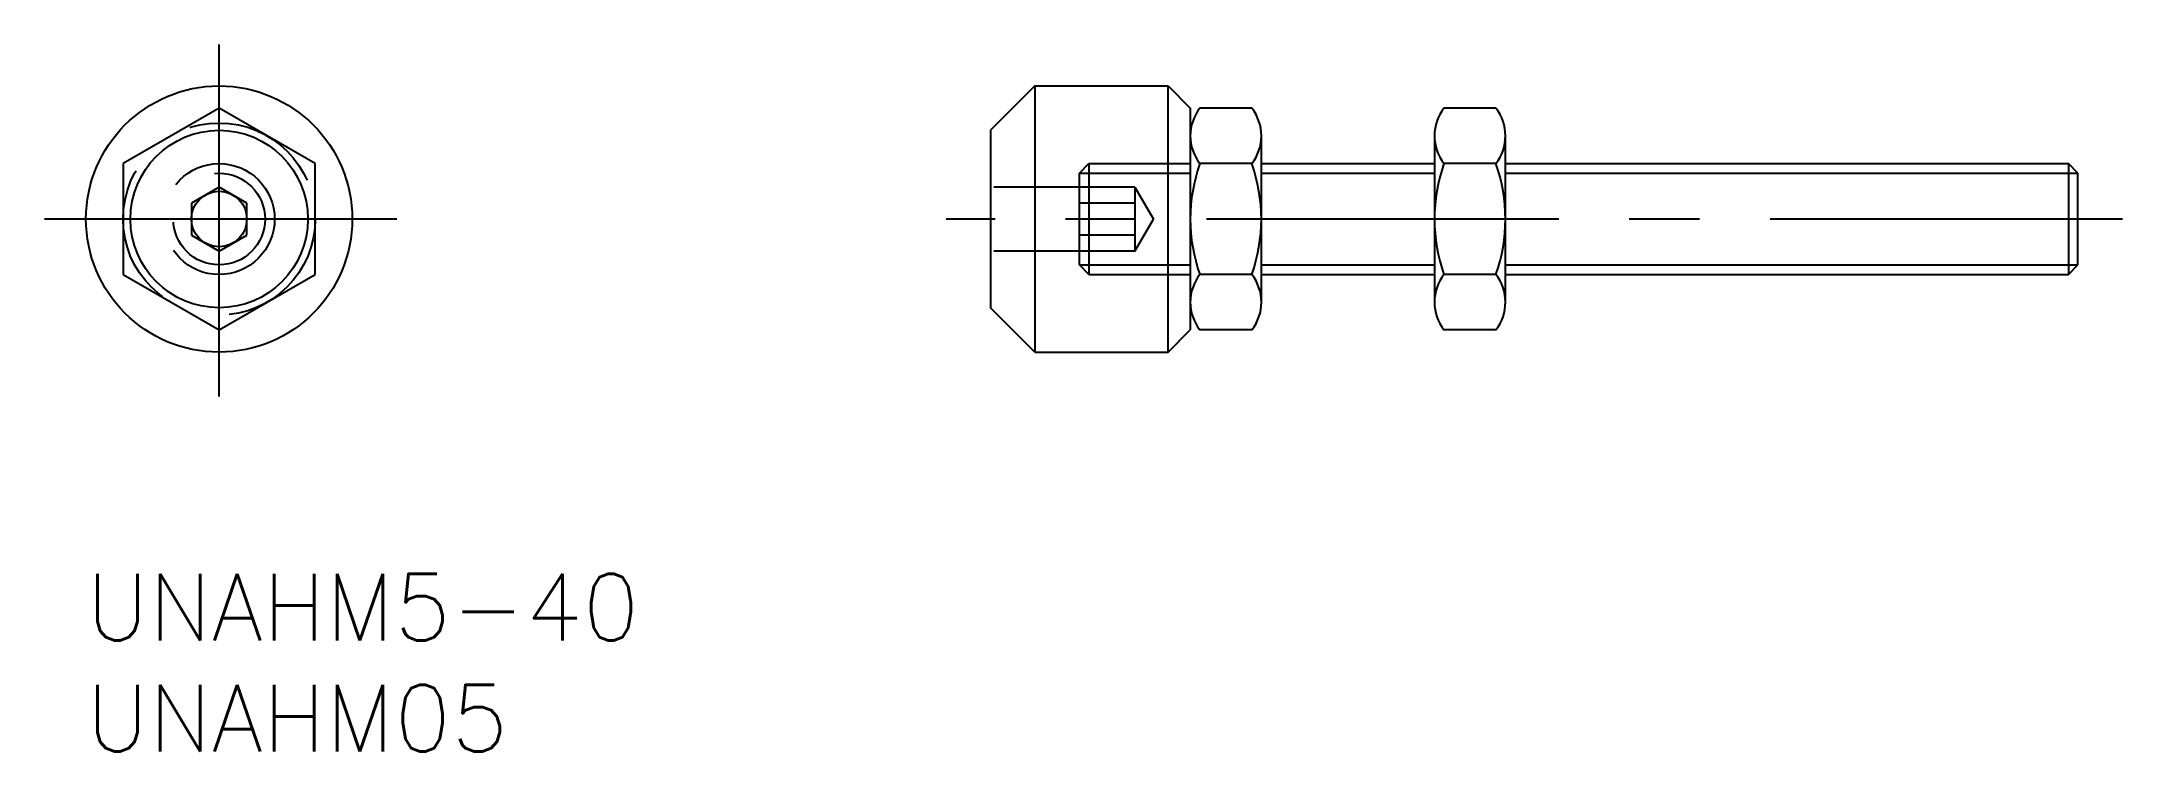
# Model space of a CAD drawing. Extents: x -2 to 91.8, y -8 to 24.
import ezdxf

# ---------------------------------------------------------------- set-up
doc = ezdxf.new("R2010")
doc.units = 0
doc.header["$LTSCALE"] = 0.5
doc.linetypes.add('CENTER', pattern=[50.8, 31.75, -6.35, 6.35, -6.35])
doc.linetypes.add('DASHED', pattern=[19.05, 12.7, -6.35])
for name, color, linetype in [('MSM_CENTER', 1, 'CENTER'), ('MSM_CONTINUOUS', 7, 'CONTINUOUS'), ('MSM_DASHED', 4, 'DASHED'), ('MSM_NARROW', 5, 'CONTINUOUS'), ('MSM_PART_NUMBER', 7, 'CONTINUOUS')]:
    doc.layers.add(name, color=color, linetype=linetype)
doc.styles.get("Standard").update_dxf_attribs({"font": 'txt.shx', "height": 3, "bigfont": 'bigfont.shx'})

# ---------------------------------------------------------------- blocks, each defined once
blk = doc.blocks.new('*U3')
at = {"layer": 'MSM_PART_NUMBER'}
blk.add_text('UNAHM5-40', height=3, dxfattribs=at).set_placement((0, -3))
blk = doc.blocks.new('*U4')
at = {"layer": 'MSM_PART_NUMBER'}
blk.add_text('UNAHM05', height=3, dxfattribs=at).set_placement((0, -8))

msp = doc.modelspace()

# ---------------------------------------------------------------- linework, layer by layer
at = {"layer": 'MSM_CENTER'}
for p, q in [((6, 8), (6, 24)), ((14, 16), (-2, 16)), ((91.763, 16), (38.763, 16))]:
    msp.add_line(p, q, dxfattribs=at)
at = {"layer": 'MSM_CONTINUOUS'}
for p, q in [((42.763, 22), (40.763, 20)), ((42.763, 22), (42.763, 10)), ((42.763, 22), (48.763, 22)), ((48.763, 10), (48.763, 22)), ((48.763, 22), (49.763, 21)), ((49.763, 21), (49.763, 11)), ((52.535, 21), (50.192, 21)), ((63.535, 21), (61.192, 21)), ((40.763, 20), (40.763, 12)), ((52.963, 12.25), (52.963, 19.75)), ((60.763, 19.75), (60.763, 12.25)), ((63.963, 12.25), (63.963, 19.75)), ((52.535, 18.5), (50.192, 18.5)), ((52.963, 18.5), (60.763, 18.5)), ((63.535, 18.5), (61.192, 18.5)), ((63.963, 18.5), (89.33, 18.5)), ((89.763, 18.067), (89.33, 18.5)), ((89.33, 18.5), (89.33, 13.5)), ((89.763, 13.933), (89.763, 18.067)), ((6, 17.443), (4.75, 16.722)), ((7.25, 16.722), (6, 17.443)), ((4.75, 16.722), (4.75, 15.278)), ((7.25, 15.278), (7.25, 16.722)), ((4.75, 15.278), (6, 14.557)), ((6, 14.557), (7.25, 15.278)), ((52.535, 13.5), (50.192, 13.5)), ((52.963, 13.5), (60.763, 13.5)), ((63.535, 13.5), (61.192, 13.5)), ((63.963, 13.5), (89.33, 13.5)), ((89.33, 13.5), (89.763, 13.933)), ((42.763, 10), (40.763, 12)), ((48.763, 10), (49.763, 11)), ((52.535, 11), (50.192, 11)), ((63.535, 11), (61.192, 11)), ((42.763, 10), (48.763, 10))]:
    msp.add_line(p, q, dxfattribs=at)
for radius in [6, 4, 1.25]:
    msp.add_circle((6, 16), radius, dxfattribs=at)
for centre, radius, start, end in [((51.799, 19.75), 2.036, 142.12112, 217.87888), ((50.928, 19.75), 2.036, 322.12112, 37.87888), ((62.799, 19.75), 2.036, 142.12112, 217.87888), ((61.928, 19.75), 2.036, 322.12112, 37.87888), ((57.263, 16), 7.5, 160.52878, 199.47122), ((45.463, 16), 7.5, 340.52878, 19.47122), ((68.263, 16), 7.5, 160.52878, 199.47122), ((56.463, 16), 7.5, 340.52878, 19.47122), ((51.799, 12.25), 2.036, 142.12112, 217.87888), ((50.928, 12.25), 2.036, 322.12112, 37.87888), ((62.799, 12.25), 2.036, 142.12112, 217.87888), ((61.928, 12.25), 2.036, 322.12112, 37.87888)]:
    msp.add_arc(centre, radius, start, end, dxfattribs=at)
at = {"layer": 'MSM_DASHED'}
for p, q in [((6, 21), (1.67, 18.5)), ((10.33, 18.5), (6, 21)), ((1.67, 18.5), (1.67, 13.5)), ((10.33, 13.5), (10.33, 18.5)), ((44.763, 18.067), (45.196, 18.5)), ((44.763, 18.067), (49.763, 18.067)), ((44.763, 13.933), (44.763, 18.067)), ((45.196, 18.5), (49.763, 18.5)), ((45.196, 18.5), (45.196, 13.5)), ((47.263, 17.443), (40.763, 17.443)), ((47.263, 17.443), (47.263, 14.557)), ((47.263, 17.443), (48.097, 16)), ((47.263, 16.722), (44.763, 16.722)), ((47.263, 14.557), (48.097, 16)), ((47.263, 15.278), (44.763, 15.278)), ((47.263, 14.557), (40.763, 14.557)), ((1.67, 13.5), (6, 11)), ((6, 11), (10.33, 13.5)), ((44.763, 13.933), (49.763, 13.933)), ((45.196, 13.5), (44.763, 13.933)), ((45.196, 13.5), (49.763, 13.5))]:
    msp.add_line(p, q, dxfattribs=at)
for radius in [4.33, 2.5, 2.067]:
    msp.add_circle((6, 16), radius, dxfattribs=at)
at = {"layer": 'MSM_NARROW'}
for p, q in [((52.963, 18.067), (60.763, 18.067)), ((63.963, 18.067), (89.763, 18.067)), ((52.963, 13.933), (60.763, 13.933)), ((63.963, 13.933), (89.763, 13.933))]:
    msp.add_line(p, q, dxfattribs=at)

# ---------------------------------------------------------------- block references
at = {"layer": 'MSM_CONTINUOUS'}
for name in ['*U3', '*U4']:
    msp.add_blockref(name, (0, 0), dxfattribs=at)

doc.saveas('drawing.dxf')
